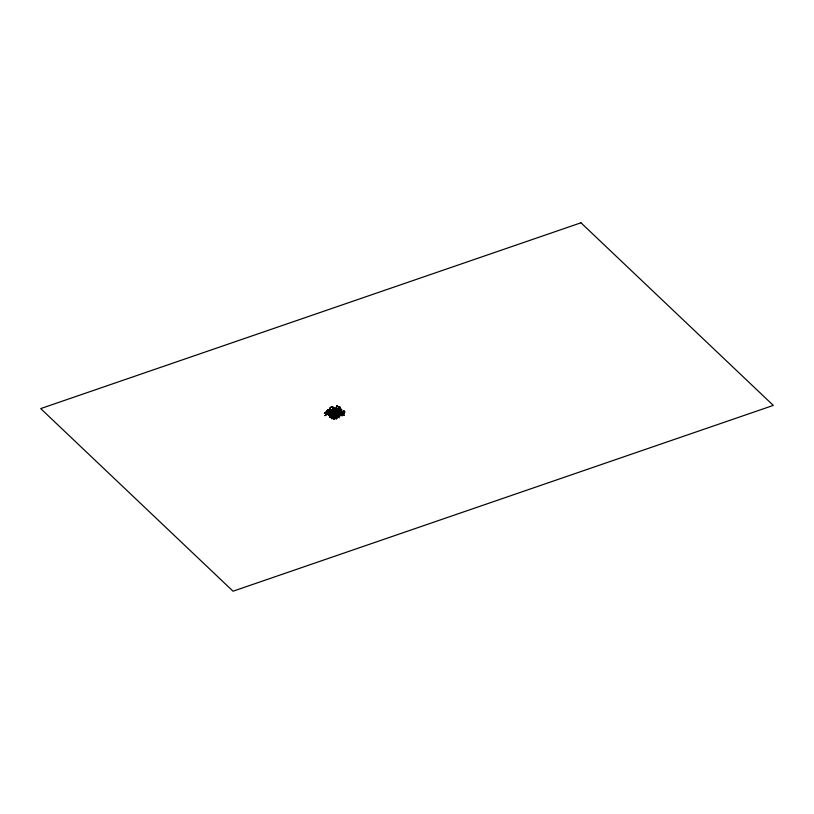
<?xml version="1.0" encoding="UTF-8"?>
<svg xmlns="http://www.w3.org/2000/svg" width="814" height="814" viewBox="0 0 814 814"><rect width="100%" height="100%" fill="white"/><g stroke="black" fill="none" stroke-linecap="round" stroke-linejoin="round"><path stroke-width="1.22" d="M329.782 412.495L329.273 414.285M329.66 413.095L328.164 410.938L329.66 413.227L330.087 411.101L329.558 413.054L331.502 416.442L329.497 413.105L331.267 416.158L332.01 413.431L332.214 418.65L331.583 418.64C329.884 415.527 333.282 412.769 332.723 410.744C333.18 413.502 330.087 415.405 331.898 418.64M331.471 412.413L331.868 410.378L331.156 412.902C331.98 409.9 327.798 408.679 326.475 411.284C327.727 407.936 332.336 411.314 331.196 412.22M332.316 416.229C332.305 416.809 332.814 413.604 332.346 416.666M332.397 415.771L333.231 408.333L333.252 410.612L334.829 413.095L333.353 411.08L334.819 413.136L335.236 411.172M334.798 418.365L334.544 414.204L333.771 414.825L333.465 413.492L333.862 410.816L333.353 412.596L334.462 417.165C335.999 415.974 333.862 419.912 335.276 416.626M333.801 408.781L334.768 417.063M334.625 414.977L335.134 413.197L334.096 415.242M335.724 408.943C334.442 412.301 336.04 408.068 335.317 409.768M334.564 408.272L335.948 410.154L335.46 410.989L336.284 409.493L337.291 410.887C336.803 407.163 337.159 411.294 336.976 410.225M336.284 409.493L335.938 410.236L338.858 414.407L336.08 409.686L336.467 406.42L337.474 405.535L335.877 408.262L336.457 413.268M336.67 410.256L336.192 408.903L337.902 411.162L337.423 413.827L337.434 410.327L339.082 414.479M336.955 408.394L338.054 409.808L338.4 408.597L338.227 410.785L336.955 408.394L337.83 409.778L337.983 413.197L337.617 412.688L338.889 414.326L337.963 413.013M337.841 417.317L338.319 415.578M338.064 415.883L337.159 414.906L338.197 416.3L338.471 414.102L337.963 415.883L339.285 417.867M338.868 409.717L339.275 408.893L338.787 410.724L338.899 406.878L339.489 406.674L340.496 408.068L338.899 406.878M338.115 409.066C336.864 408.954 339.367 411.131 338.787 410.724C339.703 407.611 341.239 414.611 341.127 415.578L338.258 412.871L339.723 414.967L339.051 413.634L338.858 414.275M339.57 414.977C338.278 412.769 341.198 414.835 339.55 415.109C340.547 413.705 337.698 405.321 339.062 410.002L339.682 409.788L339.326 406.654M340.588 415.791L339.621 412.057L342.175 415.893M340.466 414.265L338.268 410.114L340.069 411.945L339.957 413.481L340.405 411.772L339.764 410.236M340.496 411.243L340.974 409.493M341.422 414.499L341.9 413.074L341.392 414.865M341.504 412.698L341.961 411.151M343.009 414.937L343.488 413.186M343.803 410.775L343.996 413.888L343.376 414.102C342.195 412.505 343.63 408.954 344.81 412.169L343.366 410.928L343.681 414M327.604 410.5L327.706 412.698M329.375 409.778L329.477 411.976M330.291 414.357L330.321 416.565L330.433 412.942L329.212 410.805L328.907 412.963L329.212 410.805M331.339 412.993L331.369 410.205L331.522 412.23M332.519 414.519L333.852 416.056L332.641 412.586L332.387 415.516L332.895 413.726L333.771 414.377L333.211 413.034L333.689 414.377M332.784 416.015L332.804 418.223M335.622 408.465C335.582 412.576 335.51 409.676 335.49 413.502M335.826 414.977L335.928 417.175M335.134 412.637C332.336 407.59 338.99 419.23 334.737 413.624M336.782 408.282L336.793 410.317M338.471 413.685L338.471 411.66L338.573 413.858M338.482 408.893L338.583 411.101M339.855 415.008C338.604 409.788 340.588 417.155 338.258 412.871M342.104 415.466L340.924 413.909L341.076 410.856L340.842 413.034L341.921 414.591L338.268 410.114M331.868 410.378L331.42 412.088L331.369 410.205M339.407 412.474L339.56 414.682M336.202 413.461L335.399 412.25L335.409 413.502M335.999 415.7L335.958 413.471L337.261 417.47L337.586 413.807L337.138 417.44M339.031 413.624C339.407 415.588 340.272 409.513 338.115 408.221M331.644 416.127L331.736 416.849L331.909 414.662L331.39 417.674L330.596 413.085L332.193 410.358L330.86 412.403L331.217 416.3M331.715 415.598L332.01 413.431M334.442 411.497L333.811 410.307L334.178 413.064L334.198 410.134M334.086 409.778C335.48 415.048 334.473 406.562 334.544 410.175M339.855 411.375L340.089 409.198L339.926 411.385L339 409.493L341.361 414.102L339.163 411.009L339.346 413.665L339.123 410.938M341.9 413.074L342.134 414.367L340.74 412.413L340.456 414.051L340.964 412.26L341.371 414.061M329.578 411.019L328.927 410.429L331.054 413.42L329.161 410.989L328.978 412.973M334.839 408.648C334.523 412.118 333.241 410.236 335.114 411.894M336.009 410.958L337.057 411.772L336.843 413.97L337.047 411.528L337.963 410.643L336.192 408.903M339.906 414.153L340.283 411.66M342.368 415.059L342.552 412.647L341.677 411.762L342.938 413.441L342.45 412.525M339.57 412.749C339.672 409.859 335.704 409.564 338.787 410.724M334.666 410.836C335.419 407.804 331.563 405.331 329.68 408.465C332.417 404.029 337.108 410.765 333.994 412.566C339.143 410.236 340.537 410.419 333.994 412.566M342.552 413.064C342.175 416.89 342.206 412.586 342.918 413.481M332.641 412.586L332.641 414.621M342.043 414.377C340.486 410.459 341.341 417.246 340.74 412.413M340.822 415.578C341.911 400.335 339.621 416.168 340.466 415.221M328.123 412.149L328.856 413.807L327.391 411.711L329.141 413.166L329.436 415.099L328.897 412.199L328.602 414.367L328.897 412.199M330.148 416.758L329.762 417.246C330.586 414.255 326.404 413.024 325.081 415.628C326.2 412.708 331.044 415.028 329.802 416.575M333.903 412.433L335.144 414.041L334.849 415.191C335.673 412.189 331.491 410.968 330.169 413.573C332.265 410.5 335.195 413.064 336.101 415.486M329.324 410.887L330.626 413.085L330.423 415.333M332.743 410.561L333.292 414.295M333.231 408.333C333.791 410.5 332.275 410.063 333.445 410.846M337.627 410.49C334.951 415.12 336.813 412.678 336.111 415.445M338.471 411.66L338.655 413.858L337.729 411.426M329.65 412.81L330.087 411.101M332.336 416.351L332.458 415.608M334.686 414.896L335.134 413.197M335.236 410.521L335.388 409.584L336.874 411.772L336.263 408.262L337.22 405.545M337.454 413.787L337.861 412.098M341.463 414.784C340.801 410.429 344.668 417.714 341.473 414.031M329.253 414.998L328.988 413.095L327.391 411.711M329.945 417.338L328.815 414.499M335.032 415.282C336.131 413.095 332.275 412.586 333.862 410.816M332.621 412.708L331.674 415.567M337.179 416.737C334.737 412.26 337.932 419.536 337.586 413.807M338.4 408.597L338.156 410.765M330.983 410.083L330.749 412.26M334.391 416.33L334.157 418.498M336.101 411.65L336.579 410.388L336.101 412.128M337.23 408.77L337.057 410.958M339.845 410.48L340.089 409.198M341.025 412.779L340.781 414.957M331.929 410.368L330.972 413.085L331.583 416.442M333.404 413.777C331.624 412.311 335.164 406.369 333.17 409.239L332.763 412.769L332.977 410.521M333.414 407.326L335.134 411.569M336.314 414.794L336.67 416.585L337.301 416.585L337.016 411.782L337.474 413.034M341.931 414.55C339.479 409.778 339.306 414.143 341.799 409.635M330.403 413.125L330.586 415.323M334.564 412.952L333.954 415.059L334.035 411.477M336.162 412.718L336.121 409.473M339.041 412.108L340.608 412.332M341.076 410.856L341.076 413.431M334.066 413.807L334.249 412.902L334.015 415.069M336.976 411.965L336.762 413.42M339.672 412.128L339.255 411.762L339.916 413.359M337.729 412.79L336.182 411.477L336.396 410.663L335.409 409.676L337.545 412.667L335.846 409.91M338.471 414.102L338.024 415.801M334.635 411.782L335.449 413.146L333.018 409.554L334.279 411.223L333.384 412.556L334.005 413.878M334.351 410.877L334.116 413.044M333.455 411.742L333.364 411.08M339.54 410.683L339.499 412.759L339.977 411.782M337.24 415.995L337.372 415.272L337.291 415.964M340.191 411.945L340.985 413.176L339.428 411.477L339.662 412.21M339.906 412.403C341.178 412.8 339.835 412.026 340.567 413.868M340.964 412.26L340.73 413.858M328.775 413.807L327.096 411.792L324.389 413.288L326.567 411.853L328.347 412.271M328.663 414.377L327.615 411.976M328.551 415.201L327.075 413.105M331.074 413.349L328.927 410.429M330.86 412.912L329.66 412.057M330.148 412.077L330.423 412.637M331.512 416.005L330.189 414.346L331.563 416.147M332.661 413.512L331.033 411.335M331.797 417.236L330.087 415.578L331.471 417.674M332.02 412.332L331.369 411.508M331.156 411.426L332.631 413.512L332.275 412.84M332.214 411.436L332.499 411.996L331.97 410.724L332.824 412.708L331.583 410.989L333.13 412.505M331.349 416.147L330.606 415.171M332.427 412.952L332.01 412.25M331.909 414.662L331.837 415.618M334.055 413.614L333.516 411.477M333.302 412.525L333.781 413.461L332.305 411.853M333.018 409.554L335.032 412.535M333.221 414.56L333.821 415.903L331.736 413.064M333.394 414.794L333.669 415.527L333.282 414.631M333.679 415.486L333.475 414.886M333.262 416.351L332.509 415.567L333.913 417.806L332.784 414.967M333.832 417.806L333.272 416.31M333.343 417.979L334.035 419.332L332.57 417.236L333.964 419.332M334.992 412.362L337.027 415.282M335.694 410.083L335.806 410.663M333.353 416.463L333.72 417.379M332.57 417.236L333.648 418.528M335.978 410.032L336.803 411.772M336.09 415.516L335.622 414.54M336.833 411.619L336.579 410.388M336.762 414.082L336.243 413.777M336.518 414.357L335.968 413.431M335.755 418.009L335.053 417.185L336.233 418.945L334.116 415.954L334.707 415.649M337.189 416.554L336.538 415.455M336.965 409.849L337.841 411.172L337.434 410.327M335.755 417.989L336.243 418.915M336.986 417.989L335.612 416.188M335.765 414.713L336.497 416.066M337.006 418.284L336.406 416.951L336.731 417.582M336.986 416.117C336.029 414.489 337.352 417.958 336.396 415.415M336.854 417.908L336.457 417.012M338.889 413.909L338.461 413.146L339.163 414.479L337.698 412.383L338.878 413.939M338.746 414.051L338.604 413.288M339.123 413.787L339.021 414.051M338.96 415.445L339.428 416.422L338.064 414.926M339.377 414.234L339.794 413.593M339.438 416.392L338.186 414.702L338.95 415.486M340.11 412.291L340.588 413.431M340.11 412.596L340.517 413.441L339.998 412.596M344.454 415.476L339.814 408.832L341.951 411.782M341.565 411.009C340.069 409.859 343.193 413.074 340.801 410.49M341.677 411.762L341.463 410.846M341.636 414.621L342.022 415.516L341.554 414.54M340.964 412.566L342.348 414.346M342.877 415.364L342.379 414.468M337.434 415.282L337.352 415.974M337.434 410.429L336.569 414.794M333.353 409.239L334.015 408.363M339.58 410.531L339.275 408.893M331.125 411.579L331.532 411.019M332.672 415.689C330.962 412.759 332.957 416.422 332.417 414.998M336.243 411.029L337.25 411.182M337.688 410.022L337.352 408.73L337.83 409.778M334.605 413.939L335.612 414.58M337.311 413.431L338.41 414.845L337.393 413.868M339.916 413.197L340.466 413.431M337.983 415.679L337.159 414.906M324.389 413.288L326.007 412.047L327.818 411.996M326.475 411.284L328.703 409.88L331.39 411.131M329.68 408.465L331.288 407.224L332.926 407.081M325.081 415.628L326.689 414.387L328.327 414.245M330.169 413.573L331.776 412.332L333.598 412.291M339.204 406.695L339.367 409.9M336.223 411.162L335.012 411.619L334.656 410.225M339.082 406.735L339.703 406.837M338.726 408.425L339.265 408.241M335.877 409.554L337.291 410.887M339.306 408.486L338.675 408.689M336.111 409.554L336.986 409.869M335.49 410.388L336.07 410.297L335.409 409.717M339.469 409.127L338.878 409.33M336.101 411.304C335.124 411.172 335.612 413.522 336.477 412.606L335.989 410.724M336.263 411.935L335.673 412.138M333.445 413.237L333.974 413.054M334.015 413.309L333.465 413.492M334.188 413.939L333.587 414.143L333.211 413.034M334.89 413.838L335.897 415.232L333.964 412.525L334.9 413.624M334.981 414.041L335.897 415.232M340.486 412.189L340.791 412.973M334.127 415.588L334.656 415.405M343.05 412.525L343.579 412.342M343.62 412.586L343.07 412.769M339.957 414.224L339.367 414.428M334.279 416.493L334.869 416.29M343.793 413.217L343.081 413.329M334.33 411.65L335.205 412.881L333.577 411.416M336.05 411.06L335.429 411.172M337.932 409.513L337.352 408.73M336.518 409.686L336.752 410.246L336.467 409.696M336.558 409.818L336.965 410.409M329.945 410.215L330.423 411.569M328.164 410.938L328.51 411.589M327.859 412.342L328.337 413.685M338.644 412.861L337.993 411.446M338.726 412.281L338.563 412.617M331.115 413.899L331.451 414.916M340.11 413.156L340.456 413.97M341.9 413.675L341.565 413.024M337.067 415.13L336.355 415.171M336.64 415.954L336.915 416.605M334.086 411.08L333.862 410.378L334.391 411.355M336.67 411.345L336.345 410.816M328.459 412.891L328.51 413.003M332.031 412.311L332.356 413.095M335.073 412.667L335.958 413.471M328.296 414.519L327.849 413.858L328.449 414.916M336.213 413.777L336.386 414.214M331.41 415.751L330.728 415.781M336.528 415.496L336.884 416.005M331.471 416.29L331.115 415.242M331.41 417.236L330.881 416.33L331.522 416.3M333.577 412.861L332.529 411.782L333.292 412.566M340.283 414.987L340.934 415.059M332.834 412.23L332.763 412.769M327.309 414.102L327.33 413.003L327.309 414.234M332.478 413.766L332.712 414.621M332.529 413.888L332.763 414.438M330.474 416.554L330.281 415.282M330.698 409.717C333.17 412.383 329.65 408.659 331.685 410.521M333.17 409.239L333.333 410.541M331.094 411.243L331.542 412.403M336.447 410.358L335.887 410.358M333.241 413.176L332.682 413.176M340.771 414.458L340.211 414.458M336.375 415.466L336.935 415.466M336.162 410.419L336.609 410.968M337.098 416.066L336.66 415.466M332.01 418.131L331.41 418.131M336.406 410.073L335.867 410.073M332.794 410.398L333.801 411.558L333.292 410.704M332.661 412.881L333.191 412.891M333.608 414.295L332.56 413.899M340.181 414.163L340.72 414.173M330.576 414.886L331.115 414.896M339.326 412.576L339.377 413.166M339.265 413.471L339.367 412.891M331.756 414.519L332.377 415.109M336.497 411.477L336.843 411.151M337.607 412.372L337.617 412.688M337.423 413.512L338.288 414.55M329.222 412.393L328.622 411.833M335.103 417.195L334.116 415.954L335.103 417.328M339.814 408.832L340.801 410.073M337.505 408.862L337.942 409.646M331.593 410.795L332.438 411.915M327.167 411.833L327.33 413.003M340.924 413.909L341.432 414.438M340.781 413.797L341.097 414.784M332.753 414.448L333.475 415.272M330.189 414.346L330.677 414.662M330.087 415.578L330.84 416.361M340.842 410.215L341.453 410.887M339.204 413.685L339.957 414.468M329.161 410.989L329.874 411.66M344.2 411.253L344.81 412.169M339.876 407.153L340.496 408.068M331.98 410.724L332.224 411.192M338.482 411.609L338.817 412.271M328.032 414.194L328.317 414.835M328.418 411.477L328.612 412.138M338.848 412.82L338.899 413.593M335.51 413.675L335.419 412.21M332.733 414.255L332.743 414.794M327.391 414.102L327.289 411.894L327.248 413.003M335.49 410.897L335.551 411.487M580.962 222.792L40.7 408.597L233.038 591.208L773.3 405.403L580.962 222.792"/></g></svg>
